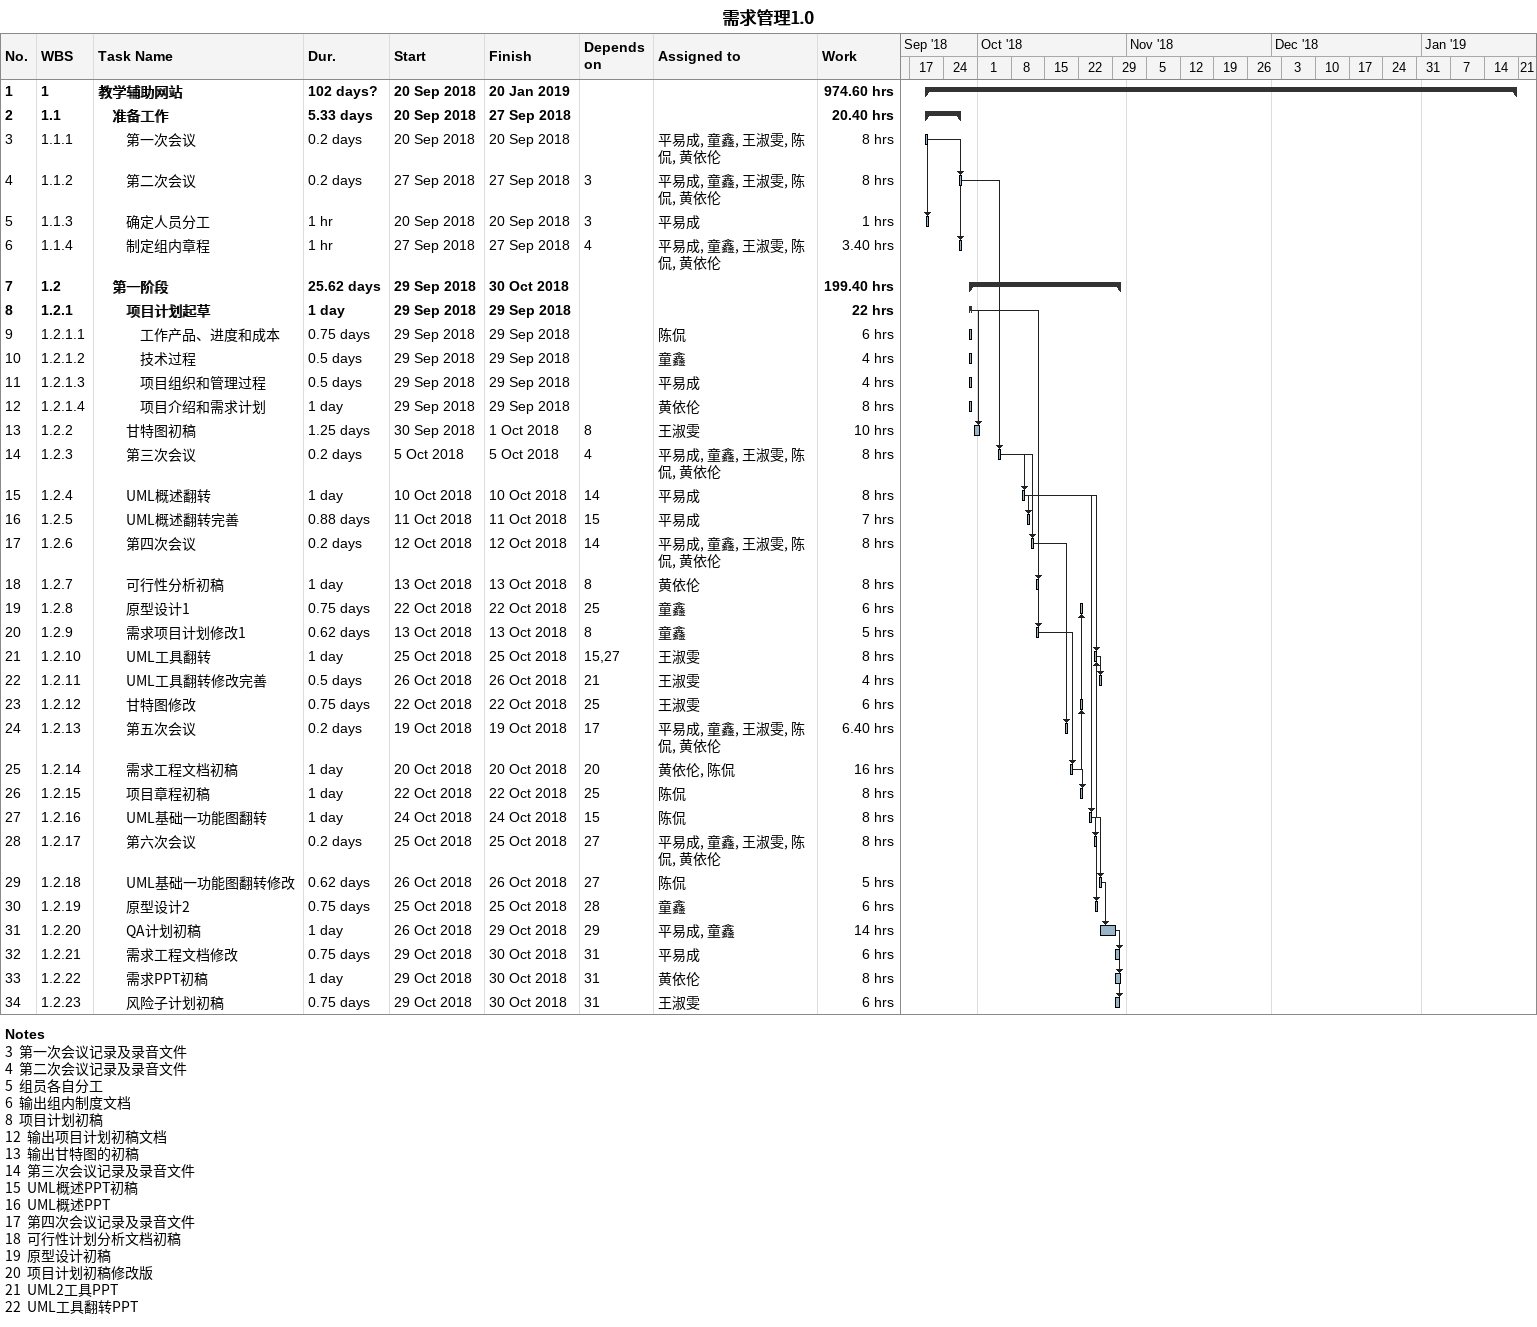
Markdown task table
需求管理1.0

| ID | WBS | Task | Duration | Start | Finish | Predecessors | Resources | Work (h) |
|---|---|---|---|---|---|---|---|---|
| 1 | 1 | **教学辅助网站** | 102d? | 2018-09-20 | 2019-01-20 |  |  | 974.60 |
| 2 | 1.1 | **准备工作** | 5.33d | 2018-09-20 | 2018-09-27 |  |  | 20.40 |
| 3 | 1.1.1 | 第一次会议 | 0.2d | 2018-09-20 | 2018-09-20 |  | 平易成, 童鑫, 王淑雯, 陈侃, 黄依伦 | 8 |
| 4 | 1.1.2 | 第二次会议 | 0.2d | 2018-09-27 | 2018-09-27 | 3 | 平易成, 童鑫, 王淑雯, 陈侃, 黄依伦 | 8 |
| 5 | 1.1.3 | 确定人员分工 | 1h | 2018-09-20 | 2018-09-20 | 3 | 平易成 | 1 |
| 6 | 1.1.4 | 制定组内章程 | 1h | 2018-09-27 | 2018-09-27 | 4 | 平易成, 童鑫, 王淑雯, 陈侃, 黄依伦 | 3.40 |
| 7 | 1.2 | **第一阶段** | 25.62d | 2018-09-29 | 2018-10-30 |  |  | 199.40 |
| 8 | 1.2.1 | **项目计划起草** | 1d | 2018-09-29 | 2018-09-29 |  |  | 22 |
| 9 | 1.2.1.1 | 工作产品、进度和成本 | 0.75d | 2018-09-29 | 2018-09-29 |  | 陈侃 | 6 |
| 10 | 1.2.1.2 | 技术过程 | 0.5d | 2018-09-29 | 2018-09-29 |  | 童鑫 | 4 |
| 11 | 1.2.1.3 | 项目组织和管理过程 | 0.5d | 2018-09-29 | 2018-09-29 |  | 平易成 | 4 |
| 12 | 1.2.1.4 | 项目介绍和需求计划 | 1d | 2018-09-29 | 2018-09-29 |  | 黄依伦 | 8 |
| 13 | 1.2.2 | 甘特图初稿 | 1.25d | 2018-09-30 | 2018-10-01 | 8 | 王淑雯 | 10 |
| 14 | 1.2.3 | 第三次会议 | 0.2d | 2018-10-05 | 2018-10-05 | 4 | 平易成, 童鑫, 王淑雯, 陈侃, 黄依伦 | 8 |
| 15 | 1.2.4 | UML概述翻转 | 1d | 2018-10-10 | 2018-10-10 | 14 | 平易成 | 8 |
| 16 | 1.2.5 | UML概述翻转完善 | 0.88d | 2018-10-11 | 2018-10-11 | 15 | 平易成 | 7 |
| 17 | 1.2.6 | 第四次会议 | 0.2d | 2018-10-12 | 2018-10-12 | 14 | 平易成, 童鑫, 王淑雯, 陈侃, 黄依伦 | 8 |
| 18 | 1.2.7 | 可行性分析初稿 | 1d | 2018-10-13 | 2018-10-13 | 8 | 黄依伦 | 8 |
| 19 | 1.2.8 | 原型设计1 | 0.75d | 2018-10-22 | 2018-10-22 | 25 | 童鑫 | 6 |
| 20 | 1.2.9 | 需求项目计划修改1 | 0.62d | 2018-10-13 | 2018-10-13 | 8 | 童鑫 | 5 |
| 21 | 1.2.10 | UML工具翻转 | 1d | 2018-10-25 | 2018-10-25 | 15, 27 | 王淑雯 | 8 |
| 22 | 1.2.11 | UML工具翻转修改完善 | 0.5d | 2018-10-26 | 2018-10-26 | 21 | 王淑雯 | 4 |
| 23 | 1.2.12 | 甘特图修改 | 0.75d | 2018-10-22 | 2018-10-22 | 25 | 王淑雯 | 6 |
| 24 | 1.2.13 | 第五次会议 | 0.2d | 2018-10-19 | 2018-10-19 | 17 | 平易成, 童鑫, 王淑雯, 陈侃, 黄依伦 | 6.40 |
| 25 | 1.2.14 | 需求工程文档初稿 | 1d | 2018-10-20 | 2018-10-20 | 20 | 黄依伦, 陈侃 | 16 |
| 26 | 1.2.15 | 项目章程初稿 | 1d | 2018-10-22 | 2018-10-22 | 25 | 陈侃 | 8 |
| 27 | 1.2.16 | UML基础一功能图翻转 | 1d | 2018-10-24 | 2018-10-24 | 15 | 陈侃 | 8 |
| 28 | 1.2.17 | 第六次会议 | 0.2d | 2018-10-25 | 2018-10-25 | 27 | 平易成, 童鑫, 王淑雯, 陈侃, 黄依伦 | 8 |
| 29 | 1.2.18 | UML基础一功能图翻转修改 | 0.62d | 2018-10-26 | 2018-10-26 | 27 | 陈侃 | 5 |
| 30 | 1.2.19 | 原型设计2 | 0.75d | 2018-10-25 | 2018-10-25 | 28 | 童鑫 | 6 |
| 31 | 1.2.20 | QA计划初稿 | 1d | 2018-10-26 | 2018-10-29 | 29 | 平易成, 童鑫 | 14 |
| 32 | 1.2.21 | 需求工程文档修改 | 0.75d | 2018-10-29 | 2018-10-30 | 31 | 平易成 | 6 |
| 33 | 1.2.22 | 需求PPT初稿 | 1d | 2018-10-29 | 2018-10-30 | 31 | 黄依伦 | 8 |
| 34 | 1.2.23 | 风险子计划初稿 | 0.75d | 2018-10-29 | 2018-10-30 | 31 | 王淑雯 | 6 |

Notes
- 3: 第一次会议记录及录音文件
- 4: 第二次会议记录及录音文件
- 5: 组员各自分工
- 6: 输出组内制度文档
- 8: 项目计划初稿
- 12: 输出项目计划初稿文档
- 13: 输出甘特图的初稿
- 14: 第三次会议记录及录音文件
- 15: UML概述PPT初稿
- 16: UML概述PPT
- 17: 第四次会议记录及录音文件
- 18: 可行性计划分析文档初稿
- 19: 原型设计初稿
- 20: 项目计划初稿修改版
- 21: UML2工具PPT
- 22: UML工具翻转PPT
